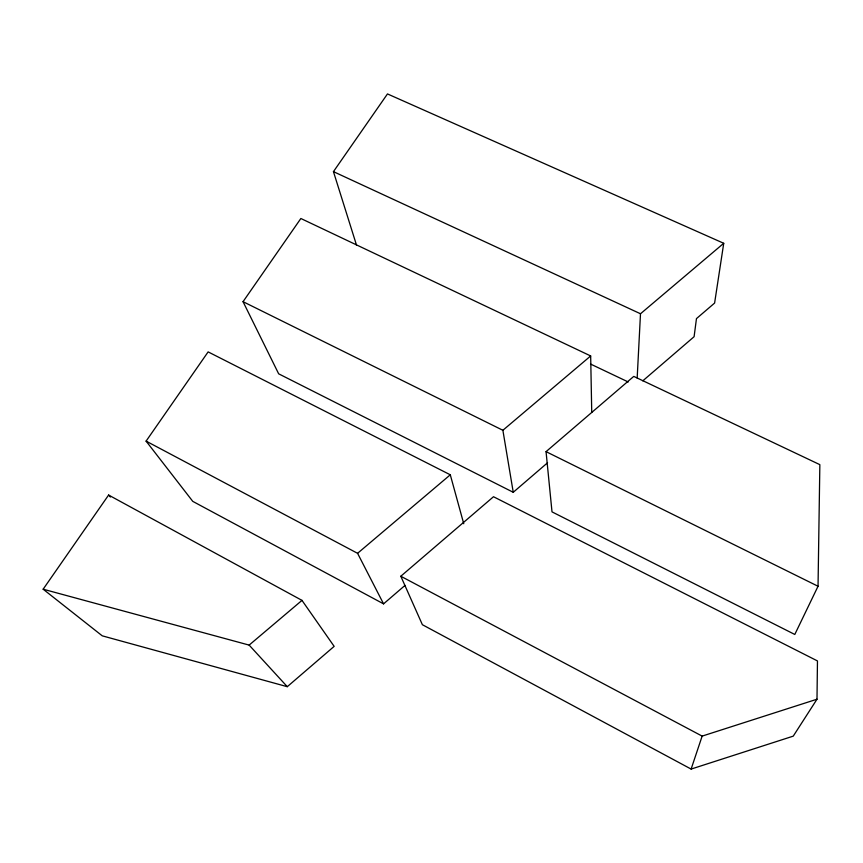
<?xml version="1.0" encoding="UTF-8"?>
<svg xmlns="http://www.w3.org/2000/svg" width="863" height="863" viewBox="0 0 863 863"><rect width="100%" height="100%" fill="white"/><g stroke="black" fill="none" stroke-linecap="round" stroke-linejoin="round"><path stroke-width="1.29" d="M816.991 699.224L817.466 660.939L493.496 496.732L400.81 576.247L422.385 624.715L691.123 769.073L793.248 736.139L816.991 699.224L702.148 736.107L400.81 576.247M818.038 586.257L819.85 464.65L633.766 376.397L546.052 451.651L552.007 511.867L794.791 634.467L818.038 586.257L546.052 451.651M637.174 378.005L640.497 313.765L723.733 243.29L387.476 93.927L333.442 171.64L356.527 245.168M723.733 243.29L714.607 303.064L696.463 318.609L694.1 336.699L642.795 380.842M691.123 769.073L702.148 736.107M43.15 589.202L108.609 495.049L301.985 600.378L334.154 646.365L287.282 686.689L102.233 635.826L43.15 589.202L249.148 645.103L287.282 686.689M404.995 585.416L383.56 603.863L192.773 501.371L146.095 441.122L208.134 351.888L450.292 474.801L463.744 523.733M547.563 462.773L513.248 492.288L278.663 373.819L243.042 301.683L300.863 218.501L590.67 355.955L591.738 412.46M249.148 645.103L301.985 600.378M146.095 441.122L357.573 553.312L450.292 474.801M513.248 492.288L502.881 430.281L590.67 355.955M333.442 171.64L640.497 313.765M590.519 364.035L628.242 381.975M243.042 301.683L502.881 430.281M108.609 495.049L110.432 497.034M357.573 553.312L383.56 603.863"/></g></svg>
